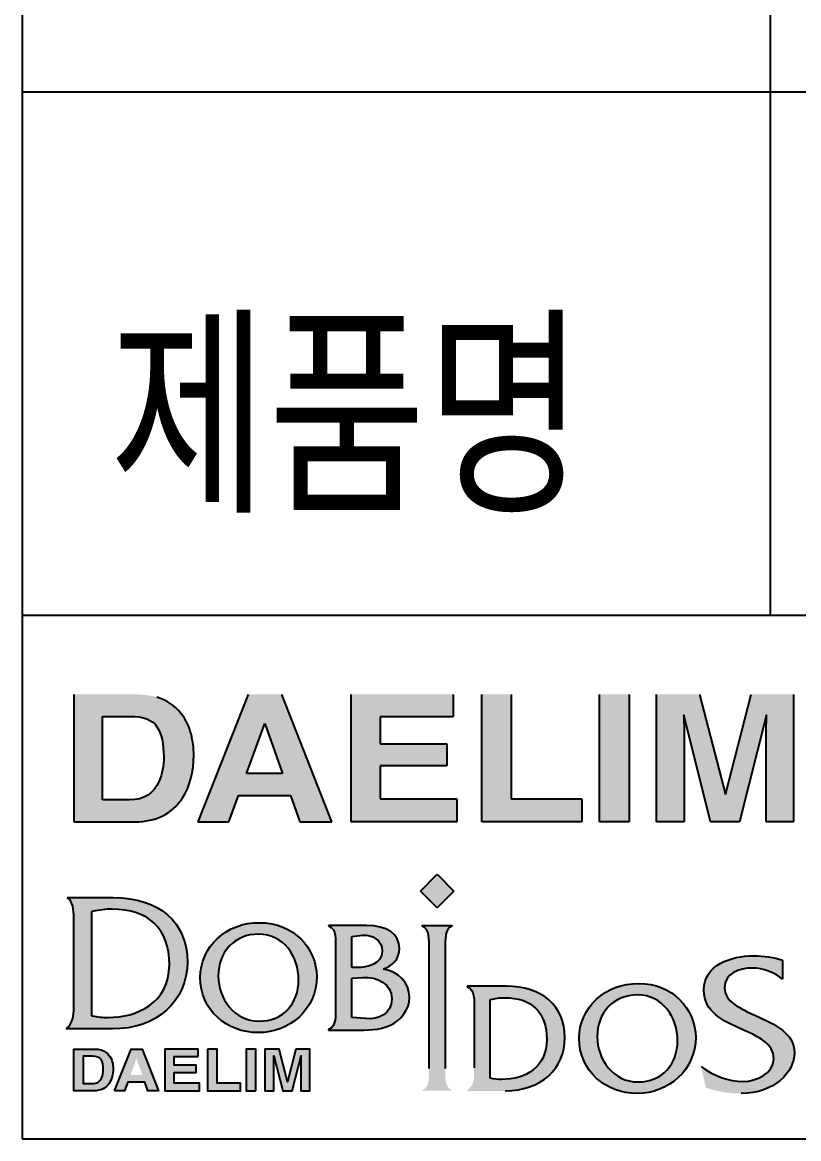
# Model space of a CAD drawing. Extents: x -4603 to -4009, y -5642 to -5222.
# Drawn here: x -4104.18 to -4083.41, y -5297.05 to -5267.2 of the extents above; entities that cross this region are included whole.
import ezdxf

# ---------------------------------------------------------------- set-up
doc = ezdxf.new("R2010")
doc.units = 0
doc.header["$LTSCALE"] = 7
doc.layers.get('0').update_dxf_attribs({"color": 2, "linetype": 'CONTINUOUS'})
doc.layers.add('D', color=2, linetype='CONTINUOUS')
doc.styles.add('GHS', font='ROMANS.shx', dxfattribs={"bigfont": 'GHS.shx'})

msp = doc.modelspace()

# ---------------------------------------------------------------- hatches: boundary and pattern name
at = {"layer": 'D'}
h = msp.add_hatch(color=256, dxfattribs=at)
h.dxf.hatch_style = 2
edge = h.paths.add_edge_path()
edge.add_spline(control_points=[(-4101.16761, -5285.17439), (-4101.16761, -5285.17439), (-4102.80232, -5285.17439), (-4102.80232, -5285.17439), (-4102.80232, -5285.17439), (-4102.80232, -5288.57954), (-4102.80232, -5288.57954), (-4102.80232, -5288.57954), (-4101.16761, -5288.57954), (-4101.16761, -5288.57954), (-4100.59425, -5288.57954), (-4100.16852, -5288.36694), (-4099.89462, -5287.94367), (-4099.69314, -5287.62978), (-4099.59049, -5287.24602), (-4099.59049, -5286.79283), (-4099.59049, -5286.61469), (-4099.61485, -5286.42678), (-4099.66267, -5286.22984), (-4099.71037, -5286.03317), (-4099.80157, -5285.84952), (-4099.93271, -5285.68002), (-4100.09803, -5285.47057), (-4100.31365, -5285.32646), (-4100.57896, -5285.24714), (-4100.737, -5285.20225), (-4100.93182, -5285.17755), (-4101.16761, -5285.17439)], knot_values=[0, 0, 0, 0, 1, 1, 1, 2, 2, 2, 3, 3, 3, 4, 4, 4, 5, 5, 5, 6, 6, 6, 7, 7, 7, 8, 8, 8, 9, 9, 9, 9], degree=3, periodic=0)
edge = h.paths.add_edge_path()
edge.add_spline(control_points=[(-4101.30108, -5285.76003), (-4100.93813, -5285.76003), (-4100.69589, -5285.85268), (-4100.57532, -5286.03919), (-4100.45563, -5286.22421), (-4100.39367, -5286.49294), (-4100.39367, -5286.8406), (-4100.39367, -5287.09396), (-4100.43387, -5287.31136), (-4100.51459, -5287.49486), (-4100.66302, -5287.82605), (-4100.92503, -5287.99377), (-4101.30108, -5287.99377), (-4101.30108, -5287.99377), (-4102.03414, -5287.99377), (-4102.03414, -5287.99377), (-4102.03414, -5287.99377), (-4102.03414, -5285.76003), (-4102.03414, -5285.76003), (-4102.03414, -5285.76003), (-4101.30108, -5285.76003), (-4101.30108, -5285.76003)], knot_values=[0, 0, 0, 0, 1, 1, 1, 2, 2, 2, 3, 3, 3, 4, 4, 4, 5, 5, 5, 6, 6, 6, 7, 7, 7, 7], degree=3, periodic=0)
h = msp.add_hatch(color=256, dxfattribs=at)
h.dxf.hatch_style = 2
edge = h.paths.add_edge_path()
edge.add_spline(control_points=[(-4099.48542, -5288.57954), (-4099.48542, -5288.57954), (-4098.65506, -5288.57954), (-4098.65506, -5288.57954), (-4098.65506, -5288.57954), (-4098.39669, -5287.87628), (-4098.39669, -5287.87628), (-4098.39669, -5287.87628), (-4097.00608, -5287.87628), (-4097.00608, -5287.87628), (-4097.00608, -5287.87628), (-4096.75623, -5288.57954), (-4096.75623, -5288.57954), (-4096.75623, -5288.57954), (-4095.8956, -5288.57954), (-4095.8956, -5288.57954), (-4095.8956, -5288.57954), (-4097.23295, -5285.17439), (-4097.23295, -5285.17439), (-4097.23295, -5285.17439), (-4098.13269, -5285.17439), (-4098.13269, -5285.17439), (-4098.13269, -5285.17439), (-4099.48542, -5288.57954), (-4099.48542, -5288.57954)], knot_values=[0, 0, 0, 0, 1, 1, 1, 2, 2, 2, 3, 3, 3, 4, 4, 4, 5, 5, 5, 6, 6, 6, 7, 7, 7, 8, 8, 8, 8], degree=3, periodic=0)
edge = h.paths.add_edge_path()
edge.add_spline(control_points=[(-4097.6913, -5285.95287), (-4097.6913, -5285.95287), (-4097.21471, -5287.29187), (-4097.21471, -5287.29187), (-4097.21471, -5287.29187), (-4098.18354, -5287.29187), (-4098.18354, -5287.29187), (-4098.18354, -5287.29187), (-4097.6913, -5285.95287), (-4097.6913, -5285.95287)], knot_values=[0, 0, 0, 0, 1, 1, 1, 2, 2, 2, 3, 3, 3, 3], degree=3, periodic=0)
h = msp.add_hatch(color=256, dxfattribs=at)
h.dxf.hatch_style = 2
edge = h.paths.add_edge_path()
edge.add_spline(control_points=[(-4092.65336, -5285.77774), (-4092.65336, -5285.77774), (-4094.60888, -5285.77774), (-4094.60888, -5285.77774), (-4094.60888, -5285.77774), (-4094.60888, -5286.49748), (-4094.60888, -5286.49748), (-4094.60888, -5286.49748), (-4092.81745, -5286.49748), (-4092.81745, -5286.49748), (-4092.81745, -5286.49748), (-4092.81745, -5287.08215), (-4092.81745, -5287.08215), (-4092.81745, -5287.08215), (-4094.60888, -5287.08215), (-4094.60888, -5287.08215), (-4094.60888, -5287.08215), (-4094.60888, -5287.96906), (-4094.60888, -5287.96906), (-4094.60888, -5287.96906), (-4092.55522, -5287.96906), (-4092.55522, -5287.96906), (-4092.55522, -5287.96906), (-4092.55522, -5288.57954), (-4092.55522, -5288.57954), (-4092.55522, -5288.57954), (-4095.38353, -5288.57954), (-4095.38353, -5288.57954), (-4095.38353, -5288.57954), (-4095.38353, -5285.17439), (-4095.38353, -5285.17439), (-4095.38353, -5285.17439), (-4092.65336, -5285.17439), (-4092.65336, -5285.17439), (-4092.65336, -5285.17439), (-4092.65336, -5285.77774), (-4092.65336, -5285.77774)], knot_values=[0, 0, 0, 0, 1, 1, 1, 2, 2, 2, 3, 3, 3, 4, 4, 4, 5, 5, 5, 6, 6, 6, 7, 7, 7, 8, 8, 8, 9, 9, 9, 10, 10, 10, 11, 11, 11, 12, 12, 12, 12], degree=3, periodic=0)
h = msp.add_hatch(color=256, dxfattribs=at)
h.dxf.hatch_style = 2
edge = h.paths.add_edge_path()
edge.add_spline(control_points=[(-4091.88724, -5285.17439), (-4091.88724, -5285.17439), (-4091.09813, -5285.17439), (-4091.09813, -5285.17439), (-4091.09813, -5285.17439), (-4091.09813, -5287.96906), (-4091.09813, -5287.96906), (-4091.09813, -5287.96906), (-4089.21006, -5287.96906), (-4089.21006, -5287.96906), (-4089.21006, -5287.96906), (-4089.21006, -5288.57954), (-4089.21006, -5288.57954), (-4089.21006, -5288.57954), (-4091.88724, -5288.57954), (-4091.88724, -5288.57954), (-4091.88724, -5288.57954), (-4091.88724, -5285.17439), (-4091.88724, -5285.17439)], knot_values=[0, 0, 0, 0, 1, 1, 1, 2, 2, 2, 3, 3, 3, 4, 4, 4, 5, 5, 5, 6, 6, 6, 6], degree=3, periodic=0)
h = msp.add_hatch(color=256, dxfattribs=at)
h.dxf.hatch_style = 2
edge = h.paths.add_edge_path()
edge.add_spline(control_points=[(-4087.94688, -5288.57954), (-4087.94688, -5288.57954), (-4088.73696, -5288.57954), (-4088.73696, -5288.57954), (-4088.73696, -5288.57954), (-4088.73696, -5285.17439), (-4088.73696, -5285.17439), (-4088.73696, -5285.17439), (-4087.94688, -5285.17439), (-4087.94688, -5285.17439), (-4087.94688, -5285.17439), (-4087.94688, -5288.57954), (-4087.94688, -5288.57954)], knot_values=[0, 0, 0, 0, 1, 1, 1, 2, 2, 2, 3, 3, 3, 4, 4, 4, 4], degree=3, periodic=0)
h = msp.add_hatch(color=256, dxfattribs=at)
h.dxf.hatch_style = 2
edge = h.paths.add_edge_path()
edge.add_spline(control_points=[(-4084.68214, -5285.17439), (-4084.68214, -5285.17439), (-4083.54448, -5285.17439), (-4083.54448, -5285.17439), (-4083.54448, -5285.17439), (-4083.54448, -5288.57954), (-4083.54448, -5288.57954), (-4083.54448, -5288.57954), (-4084.27808, -5288.57954), (-4084.27808, -5288.57954), (-4084.27808, -5288.57954), (-4084.27808, -5286.27678), (-4084.27808, -5286.27678), (-4084.27808, -5286.21007), (-4084.27684, -5286.11701), (-4084.27684, -5285.99803), (-4084.27355, -5285.87875), (-4084.27251, -5285.7861), (-4084.27251, -5285.72174), (-4084.27251, -5285.72174), (-4084.99513, -5288.57954), (-4084.99513, -5288.57954), (-4084.99513, -5288.57954), (-4085.76511, -5288.57954), (-4085.76511, -5288.57954), (-4085.76511, -5288.57954), (-4086.48037, -5285.72174), (-4086.48037, -5285.72174), (-4086.48037, -5285.7861), (-4086.48037, -5285.87875), (-4086.47728, -5285.99803), (-4086.47619, -5286.11701), (-4086.47619, -5286.21007), (-4086.47619, -5286.27678), (-4086.47619, -5286.27678), (-4086.47619, -5288.57954), (-4086.47619, -5288.57954), (-4086.47619, -5288.57954), (-4087.21047, -5288.57954), (-4087.21047, -5288.57954), (-4087.21047, -5288.57954), (-4087.21047, -5285.17439), (-4087.21047, -5285.17439), (-4087.21047, -5285.17439), (-4086.05915, -5285.17439), (-4086.05915, -5285.17439), (-4086.05915, -5285.17439), (-4085.36976, -5287.85075), (-4085.36976, -5287.85075), (-4085.36976, -5287.85075), (-4084.68214, -5285.17439), (-4084.68214, -5285.17439)], knot_values=[0, 0, 0, 0, 1, 1, 1, 2, 2, 2, 3, 3, 3, 4, 4, 4, 5, 5, 5, 6, 6, 6, 7, 7, 7, 8, 8, 8, 9, 9, 9, 10, 10, 10, 11, 11, 11, 12, 12, 12, 13, 13, 13, 14, 14, 14, 15, 15, 15, 16, 16, 16, 17, 17, 17, 17], degree=3, periodic=0)
h = msp.add_hatch(color=256, dxfattribs=at)
h.dxf.hatch_style = 2
h.paths.add_polyline_path([(-4092.63353, -5290.43233), (-4093.08138, -5290.87978), (-4093.52879, -5290.43224), (-4093.08138, -5289.98471)])
h = msp.add_hatch(color=256, dxfattribs=at)
h.dxf.hatch_style = 2
edge = h.paths.add_edge_path()
edge.add_spline(control_points=[(-4102.29917, -5290.97737), (-4102.29917, -5290.97737), (-4102.32321, -5290.98281), (-4102.32321, -5290.98281), (-4102.32321, -5290.98281), (-4102.32321, -5293.76841), (-4102.32321, -5293.76841), (-4102.32321, -5293.76841), (-4102.29832, -5293.77346), (-4102.29832, -5293.77346), (-4102.16735, -5293.79992), (-4102.02958, -5293.81257), (-4101.87727, -5293.81257), (-4101.12375, -5293.81257), (-4100.24367, -5293.44196), (-4100.24367, -5292.39731), (-4100.24367, -5291.44201), (-4100.78956, -5290.91583), (-4101.78065, -5290.91583), (-4101.94655, -5290.91583), (-4102.1161, -5290.93591), (-4102.29917, -5290.97737)], knot_values=[0, 0, 0, 0, 1, 1, 1, 2, 2, 2, 3, 3, 3, 4, 4, 4, 5, 5, 5, 6, 6, 6, 7, 7, 7, 7], degree=3, periodic=0)
edge = h.paths.add_edge_path()
edge.add_spline(control_points=[(-4101.73991, -5290.60744), (-4100.51907, -5290.60744), (-4099.76068, -5291.26803), (-4099.76068, -5292.33168), (-4099.76068, -5293.38525), (-4100.58571, -5294.12097), (-4101.76714, -5294.12097), (-4101.76714, -5294.12097), (-4102.88812, -5294.12097), (-4103.00538, -5294.12097), (-4102.8213, -5293.9685), (-4102.80041, -5293.77242), (-4102.80041, -5293.54789), (-4102.80041, -5293.51948), (-4102.80068, -5293.49094), (-4102.80097, -5293.46195), (-4102.80097, -5293.46195), (-4102.80164, -5293.36895), (-4102.80164, -5293.36895), (-4102.80164, -5293.36895), (-4102.80164, -5291.32169), (-4102.80164, -5291.32169), (-4102.80164, -5291.32169), (-4102.80086, -5291.24021), (-4102.80086, -5291.24021), (-4102.80041, -5291.20951), (-4102.79989, -5291.17755), (-4102.79989, -5291.145), (-4102.79989, -5290.94253), (-4102.81911, -5290.713), (-4102.97428, -5290.60744), (-4102.80889, -5290.60744), (-4101.73991, -5290.60744), (-4101.73991, -5290.60744)], knot_values=[0, 0, 0, 0, 1, 1, 1, 2, 2, 2, 3, 3, 3, 4, 4, 4, 5, 5, 5, 6, 6, 6, 7, 7, 7, 8, 8, 8, 9, 9, 9, 10, 10, 10, 11, 11, 11, 11], degree=3, periodic=0)
h = msp.add_hatch(color=256, dxfattribs=at)
h.dxf.hatch_style = 2
edge = h.paths.add_edge_path()
edge.add_spline(control_points=[(-4097.82462, -5291.27969), (-4098.71772, -5291.25821), (-4099.41972, -5291.93469), (-4099.41972, -5292.74289), (-4099.41972, -5293.615), (-4098.70928, -5294.21901), (-4097.86696, -5294.21901), (-4097.02059, -5294.21901), (-4096.3016, -5293.58934), (-4096.3016, -5292.72169), (-4096.3016, -5291.95594), (-4096.93117, -5291.27523), (-4097.82462, -5291.27969)], knot_values=[0, 0, 0, 0, 1, 1, 1, 2, 2, 2, 3, 3, 3, 4, 4, 4, 4], degree=3, periodic=0)
edge = h.paths.add_edge_path()
edge.add_spline(control_points=[(-4097.85411, -5291.58579), (-4097.18226, -5291.58579), (-4096.78661, -5292.18583), (-4096.78661, -5292.80681), (-4096.78661, -5293.44062), (-4097.19914, -5293.91269), (-4097.84574, -5293.91269), (-4098.51364, -5293.91269), (-4098.9348, -5293.30013), (-4098.9348, -5292.70467), (-4098.9348, -5292.06222), (-4098.51364, -5291.58579), (-4097.85411, -5291.58579)], knot_values=[0, 0, 0, 0, 1, 1, 1, 2, 2, 2, 3, 3, 3, 4, 4, 4, 4], degree=3, periodic=0)
h = msp.add_hatch(color=256, dxfattribs=at)
h.dxf.hatch_style = 2
edge = h.paths.add_edge_path()
edge.add_spline(control_points=[(-4095.36408, -5292.47915), (-4095.36408, -5292.47915), (-4095.36408, -5291.64539), (-4095.36408, -5291.64539), (-4095.36408, -5291.64539), (-4095.07909, -5291.61559), (-4095.07909, -5291.61559), (-4094.82366, -5291.59015), (-4094.55168, -5291.74329), (-4094.55168, -5292.03665), (-4094.55168, -5292.38565), (-4094.94719, -5292.47915), (-4095.22363, -5292.47915), (-4095.22363, -5292.47915), (-4095.36408, -5292.47915), (-4095.36408, -5292.47915)], knot_values=[0, 0, 0, 0, 1, 1, 1, 2, 2, 2, 3, 3, 3, 4, 4, 4, 5, 5, 5, 5], degree=3, periodic=0)
edge = h.paths.add_edge_path()
edge.add_spline(control_points=[(-4095.79791, -5293.55108), (-4095.79791, -5293.74662), (-4095.77234, -5294.05718), (-4095.9851, -5294.13807), (-4095.9851, -5294.13807), (-4095.9851, -5294.15086), (-4095.9851, -5294.15086), (-4095.9851, -5294.15086), (-4095.28323, -5294.15086), (-4095.28323, -5294.15086), (-4094.96428, -5294.15086), (-4094.62813, -5294.16355), (-4094.33036, -5294.01892), (-4094.04537, -5293.88311), (-4093.81994, -5293.60213), (-4093.81994, -5293.27465), (-4093.81994, -5292.85763), (-4094.13063, -5292.60253), (-4094.51332, -5292.52173), (-4094.2709, -5292.41559), (-4094.08782, -5292.25371), (-4094.08782, -5291.96859), (-4094.08782, -5291.59015), (-4094.41544, -5291.35194), (-4094.97711, -5291.35194), (-4094.97711, -5291.35194), (-4095.9851, -5291.35194), (-4095.9851, -5291.35194), (-4095.9851, -5291.35194), (-4095.9851, -5291.36449), (-4095.9851, -5291.36449), (-4095.76802, -5291.44552), (-4095.79791, -5291.75608), (-4095.79791, -5291.94739), (-4095.79791, -5291.94739), (-4095.79791, -5293.55108), (-4095.79791, -5293.55108)], knot_values=[0, 0, 0, 0, 1, 1, 1, 2, 2, 2, 3, 3, 3, 4, 4, 4, 5, 5, 5, 6, 6, 6, 7, 7, 7, 8, 8, 8, 9, 9, 9, 10, 10, 10, 11, 11, 11, 12, 12, 12, 12], degree=3, periodic=0)
edge = h.paths.add_edge_path()
edge.add_spline(control_points=[(-4095.36408, -5293.81054), (-4095.36408, -5293.81054), (-4095.36408, -5292.75981), (-4095.36408, -5292.75981), (-4095.36408, -5292.75981), (-4095.0663, -5292.74289), (-4095.0663, -5292.74289), (-4094.69178, -5292.72169), (-4094.29212, -5292.90017), (-4094.29212, -5293.31291), (-4094.29212, -5293.71682), (-4094.64519, -5293.87879), (-4094.99383, -5293.84453), (-4094.99383, -5293.84453), (-4095.36408, -5293.81054), (-4095.36408, -5293.81054)], knot_values=[0, 0, 0, 0, 1, 1, 1, 2, 2, 2, 3, 3, 3, 4, 4, 4, 5, 5, 5, 5], degree=3, periodic=0)
h = msp.add_hatch(color=256, dxfattribs=at)
h.dxf.hatch_style = 2
edge = h.paths.add_edge_path()
edge.add_spline(control_points=[(-4093.2984, -5291.95162), (-4093.2984, -5291.75608), (-4093.26833, -5291.44552), (-4093.48541, -5291.36449), (-4093.48541, -5291.36449), (-4093.48541, -5291.35194), (-4093.48541, -5291.35194), (-4093.48541, -5291.35194), (-4092.67733, -5291.35194), (-4092.67733, -5291.35194), (-4092.67733, -5291.35194), (-4092.67733, -5291.36449), (-4092.67733, -5291.36449), (-4092.88985, -5291.44552), (-4092.8645, -5291.76031), (-4092.8645, -5291.95162), (-4092.8645, -5291.95162), (-4092.8645, -5295.17926), (-4092.8645, -5295.17926), (-4092.8645, -5295.37089), (-4092.88985, -5295.68122), (-4092.67733, -5295.76202), (-4092.67733, -5295.76202), (-4092.67733, -5295.7748), (-4092.67733, -5295.7748), (-4092.67733, -5295.7748), (-4093.48541, -5295.7748), (-4093.48541, -5295.7748), (-4093.48541, -5295.7748), (-4093.48541, -5295.76202), (-4093.48541, -5295.76202), (-4093.27297, -5295.68541), (-4093.2984, -5295.37089), (-4093.2984, -5295.17926), (-4093.2984, -5295.17926), (-4093.2984, -5291.95162), (-4093.2984, -5291.95162)], knot_values=[0, 0, 0, 0, 1, 1, 1, 2, 2, 2, 3, 3, 3, 4, 4, 4, 5, 5, 5, 6, 6, 6, 7, 7, 7, 8, 8, 8, 9, 9, 9, 10, 10, 10, 11, 11, 11, 12, 12, 12, 12], degree=3, periodic=0)
h = msp.add_hatch(color=256, dxfattribs=at)
h.dxf.hatch_style = 2
edge = h.paths.add_edge_path()
edge.add_spline(control_points=[(-4084.94652, -5295.84683), (-4085.28764, -5295.84683), (-4085.60531, -5295.79385), (-4085.89052, -5295.6909), (-4085.89772, -5295.66087), (-4085.99153, -5295.25583), (-4086.02232, -5295.12263), (-4085.69889, -5295.37328), (-4085.28183, -5295.52223), (-4084.88692, -5295.52223), (-4084.54737, -5295.52223), (-4084.07702, -5295.31426), (-4084.07702, -5294.92403), (-4084.07702, -5294.51142), (-4084.48849, -5294.32732), (-4084.92379, -5294.13272), (-4085.42574, -5293.90814), (-4085.94517, -5293.67586), (-4085.94517, -5293.0778), (-4085.94517, -5292.40483), (-4085.22912, -5292.16593), (-4084.6153, -5292.16593), (-4084.34399, -5292.16593), (-4084.08354, -5292.2042), (-4083.83961, -5292.2778), (-4083.83961, -5292.31867), (-4083.83961, -5292.68072), (-4083.83961, -5292.79074), (-4084.05041, -5292.6073), (-4084.36281, -5292.49054), (-4084.6591, -5292.49054), (-4084.99743, -5292.49054), (-4085.39252, -5292.62855), (-4085.39252, -5293.01797), (-4085.39252, -5293.38354), (-4084.9805, -5293.57174), (-4084.54404, -5293.77125), (-4084.04276, -5294.00024), (-4083.5246, -5294.23706), (-4083.5246, -5294.75581), (-4083.5246, -5295.28037), (-4084.06833, -5295.84683), (-4084.94652, -5295.84683)], knot_values=[0, 0, 0, 0, 1, 1, 1, 2, 2, 2, 3, 3, 3, 4, 4, 4, 5, 5, 5, 6, 6, 6, 7, 7, 7, 8, 8, 8, 9, 9, 9, 10, 10, 10, 11, 11, 11, 12, 12, 12, 13, 13, 13, 14, 14, 14, 14], degree=3, periodic=0)
h = msp.add_hatch(color=256, dxfattribs=at)
h.dxf.hatch_style = 2
edge = h.paths.add_edge_path()
edge.add_spline(control_points=[(-4092.09273, -5295.1645), (-4092.09273, -5295.41536), (-4092.06729, -5295.61959), (-4092.27994, -5295.76418), (-4092.27994, -5295.76418), (-4092.27994, -5295.77674), (-4092.27994, -5295.77674), (-4092.27994, -5295.77674), (-4091.25897, -5295.77674), (-4091.25897, -5295.77674), (-4090.30628, -5295.77674), (-4089.66369, -5295.18997), (-4089.66369, -5294.35198), (-4089.66369, -5293.50557), (-4090.26819, -5292.97805), (-4091.23786, -5292.97805), (-4091.23786, -5292.97805), (-4092.27994, -5292.97805), (-4092.27994, -5292.97805), (-4092.27994, -5292.97805), (-4092.27994, -5292.99069), (-4092.27994, -5292.99069), (-4092.06329, -5293.05448), (-4092.09273, -5293.36517), (-4092.09273, -5293.56067), (-4092.09273, -5293.56067), (-4092.09273, -5295.1645), (-4092.09273, -5295.1645)], knot_values=[0, 0, 0, 0, 1, 1, 1, 2, 2, 2, 3, 3, 3, 4, 4, 4, 5, 5, 5, 6, 6, 6, 7, 7, 7, 8, 8, 8, 9, 9, 9, 9], degree=3, periodic=0)
edge = h.paths.add_edge_path()
edge.add_spline(control_points=[(-4091.65879, -5293.33092), (-4091.53144, -5293.30148), (-4091.4036, -5293.28437), (-4091.27621, -5293.28437), (-4090.56583, -5293.28437), (-4090.149, -5293.65862), (-4090.149, -5294.40299), (-4090.149, -5295.13893), (-4090.71465, -5295.47051), (-4091.34846, -5295.47051), (-4091.45496, -5295.47051), (-4091.55701, -5295.46195), (-4091.65879, -5295.44093), (-4091.65879, -5295.44093), (-4091.65879, -5293.33092), (-4091.65879, -5293.33092)], knot_values=[0, 0, 0, 0, 1, 1, 1, 2, 2, 2, 3, 3, 3, 4, 4, 4, 5, 5, 5, 5], degree=3, periodic=0)
h = msp.add_hatch(color=256, dxfattribs=at)
h.dxf.hatch_style = 2
edge = h.paths.add_edge_path()
edge.add_spline(control_points=[(-4087.6885, -5292.90557), (-4088.58149, -5292.88433), (-4089.28354, -5293.56067), (-4089.28354, -5294.369), (-4089.28354, -5295.24098), (-4088.57326, -5295.84512), (-4087.73094, -5295.84512), (-4086.88431, -5295.84512), (-4086.16547, -5295.21532), (-4086.16547, -5294.34766), (-4086.16547, -5293.58205), (-4086.79482, -5292.90134), (-4087.6885, -5292.90557)], knot_values=[0, 0, 0, 0, 1, 1, 1, 2, 2, 2, 3, 3, 3, 4, 4, 4, 4], degree=3, periodic=0)
edge = h.paths.add_edge_path()
edge.add_spline(control_points=[(-4087.71816, -5293.21199), (-4087.04613, -5293.21199), (-4086.65019, -5293.81181), (-4086.65019, -5294.43279), (-4086.65019, -5295.06673), (-4087.06279, -5295.53866), (-4087.70974, -5295.53866), (-4088.37731, -5295.53866), (-4088.79856, -5294.92597), (-4088.79856, -5294.33064), (-4088.79856, -5293.68829), (-4088.37731, -5293.21199), (-4087.71816, -5293.21199)], knot_values=[0, 0, 0, 0, 1, 1, 1, 2, 2, 2, 3, 3, 3, 4, 4, 4, 4], degree=3, periodic=0)
h = msp.add_hatch(color=256, dxfattribs=at)
h.dxf.hatch_style = 2
edge = h.paths.add_edge_path()
edge.add_spline(control_points=[(-4102.26345, -5294.65799), (-4102.26345, -5294.65799), (-4102.7996, -5294.65799), (-4102.7996, -5294.65799), (-4102.7996, -5294.65799), (-4102.7996, -5295.7748), (-4102.7996, -5295.7748), (-4102.7996, -5295.7748), (-4102.26345, -5295.7748), (-4102.26345, -5295.7748), (-4102.0754, -5295.7748), (-4101.93577, -5295.70508), (-4101.84594, -5295.56625), (-4101.77986, -5295.4633), (-4101.74619, -5295.33744), (-4101.74619, -5295.1888), (-4101.74619, -5295.13038), (-4101.75418, -5295.06875), (-4101.76986, -5295.00416), (-4101.78551, -5294.93965), (-4101.81542, -5294.87942), (-4101.85843, -5294.82383), (-4101.91265, -5294.75513), (-4101.98337, -5294.70787), (-4102.07038, -5294.68185), (-4102.12222, -5294.66713), (-4102.18612, -5294.65903), (-4102.26345, -5294.65799)], knot_values=[0, 0, 0, 0, 1, 1, 1, 2, 2, 2, 3, 3, 3, 4, 4, 4, 5, 5, 5, 6, 6, 6, 7, 7, 7, 8, 8, 8, 9, 9, 9, 9], degree=3, periodic=0)
edge = h.paths.add_edge_path()
edge.add_spline(control_points=[(-4102.30723, -5294.85007), (-4102.18819, -5294.85007), (-4102.10874, -5294.88046), (-4102.06919, -5294.94163), (-4102.02994, -5295.00231), (-4102.00961, -5295.09045), (-4102.00961, -5295.20447), (-4102.00961, -5295.28757), (-4102.0228, -5295.35887), (-4102.04927, -5295.41905), (-4102.09795, -5295.52768), (-4102.18389, -5295.58269), (-4102.30723, -5295.58269), (-4102.30723, -5295.58269), (-4102.54765, -5295.58269), (-4102.54765, -5295.58269), (-4102.54765, -5295.58269), (-4102.54765, -5294.85007), (-4102.54765, -5294.85007), (-4102.54765, -5294.85007), (-4102.30723, -5294.85007), (-4102.30723, -5294.85007)], knot_values=[0, 0, 0, 0, 1, 1, 1, 2, 2, 2, 3, 3, 3, 4, 4, 4, 5, 5, 5, 6, 6, 6, 7, 7, 7, 7], degree=3, periodic=0)
h = msp.add_hatch(color=256, dxfattribs=at)
h.dxf.hatch_style = 2
edge = h.paths.add_edge_path()
edge.add_spline(control_points=[(-4101.71173, -5295.7748), (-4101.71173, -5295.7748), (-4101.43939, -5295.7748), (-4101.43939, -5295.7748), (-4101.43939, -5295.7748), (-4101.35465, -5295.54415), (-4101.35465, -5295.54415), (-4101.35465, -5295.54415), (-4100.89856, -5295.54415), (-4100.89856, -5295.54415), (-4100.89856, -5295.54415), (-4100.81661, -5295.7748), (-4100.81661, -5295.7748), (-4100.81661, -5295.7748), (-4100.53435, -5295.7748), (-4100.53435, -5295.7748), (-4100.53435, -5295.7748), (-4100.97297, -5294.65799), (-4100.97297, -5294.65799), (-4100.97297, -5294.65799), (-4101.26806, -5294.65799), (-4101.26806, -5294.65799), (-4101.26806, -5294.65799), (-4101.71173, -5295.7748), (-4101.71173, -5295.7748)], knot_values=[0, 0, 0, 0, 1, 1, 1, 2, 2, 2, 3, 3, 3, 4, 4, 4, 5, 5, 5, 6, 6, 6, 7, 7, 7, 8, 8, 8, 8], degree=3, periodic=0)
edge = h.paths.add_edge_path()
edge.add_spline(control_points=[(-4101.1233, -5294.91332), (-4101.1233, -5294.91332), (-4100.96699, -5295.35248), (-4100.96699, -5295.35248), (-4100.96699, -5295.35248), (-4101.28474, -5295.35248), (-4101.28474, -5295.35248), (-4101.28474, -5295.35248), (-4101.1233, -5294.91332), (-4101.1233, -5294.91332)], knot_values=[0, 0, 0, 0, 1, 1, 1, 2, 2, 2, 3, 3, 3, 3], degree=3, periodic=0)
h = msp.add_hatch(color=256, dxfattribs=at)
h.dxf.hatch_style = 2
edge = h.paths.add_edge_path()
edge.add_spline(control_points=[(-4099.47097, -5294.85588), (-4099.47097, -5294.85588), (-4100.11233, -5294.85588), (-4100.11233, -5294.85588), (-4100.11233, -5294.85588), (-4100.11233, -5295.09193), (-4100.11233, -5295.09193), (-4100.11233, -5295.09193), (-4099.52478, -5295.09193), (-4099.52478, -5295.09193), (-4099.52478, -5295.09193), (-4099.52478, -5295.28369), (-4099.52478, -5295.28369), (-4099.52478, -5295.28369), (-4100.11233, -5295.28369), (-4100.11233, -5295.28369), (-4100.11233, -5295.28369), (-4100.11233, -5295.57458), (-4100.11233, -5295.57458), (-4100.11233, -5295.57458), (-4099.43878, -5295.57458), (-4099.43878, -5295.57458), (-4099.43878, -5295.57458), (-4099.43878, -5295.7748), (-4099.43878, -5295.7748), (-4099.43878, -5295.7748), (-4100.3664, -5295.7748), (-4100.3664, -5295.7748), (-4100.3664, -5295.7748), (-4100.3664, -5294.65799), (-4100.3664, -5294.65799), (-4100.3664, -5294.65799), (-4099.47097, -5294.65799), (-4099.47097, -5294.65799), (-4099.47097, -5294.65799), (-4099.47097, -5294.85588), (-4099.47097, -5294.85588)], knot_values=[0, 0, 0, 0, 1, 1, 1, 2, 2, 2, 3, 3, 3, 4, 4, 4, 5, 5, 5, 6, 6, 6, 7, 7, 7, 8, 8, 8, 9, 9, 9, 10, 10, 10, 11, 11, 11, 12, 12, 12, 12], degree=3, periodic=0)
h = msp.add_hatch(color=256, dxfattribs=at)
h.dxf.hatch_style = 2
edge = h.paths.add_edge_path()
edge.add_spline(control_points=[(-4099.21969, -5294.65799), (-4099.21969, -5294.65799), (-4098.96088, -5294.65799), (-4098.96088, -5294.65799), (-4098.96088, -5294.65799), (-4098.96088, -5295.57458), (-4098.96088, -5295.57458), (-4098.96088, -5295.57458), (-4098.34164, -5295.57458), (-4098.34164, -5295.57458), (-4098.34164, -5295.57458), (-4098.34164, -5295.7748), (-4098.34164, -5295.7748), (-4098.34164, -5295.7748), (-4099.21969, -5295.7748), (-4099.21969, -5295.7748), (-4099.21969, -5295.7748), (-4099.21969, -5294.65799), (-4099.21969, -5294.65799)], knot_values=[0, 0, 0, 0, 1, 1, 1, 2, 2, 2, 3, 3, 3, 4, 4, 4, 5, 5, 5, 6, 6, 6, 6], degree=3, periodic=0)
h = msp.add_hatch(color=256, dxfattribs=at)
h.dxf.hatch_style = 2
edge = h.paths.add_edge_path()
edge.add_spline(control_points=[(-4097.92735, -5295.7748), (-4097.92735, -5295.7748), (-4098.18648, -5295.7748), (-4098.18648, -5295.7748), (-4098.18648, -5295.7748), (-4098.18648, -5294.65799), (-4098.18648, -5294.65799), (-4098.18648, -5294.65799), (-4097.92735, -5294.65799), (-4097.92735, -5294.65799), (-4097.92735, -5294.65799), (-4097.92735, -5295.7748), (-4097.92735, -5295.7748)], knot_values=[0, 0, 0, 0, 1, 1, 1, 2, 2, 2, 3, 3, 3, 4, 4, 4, 4], degree=3, periodic=0)
h = msp.add_hatch(color=256, dxfattribs=at)
h.dxf.hatch_style = 2
edge = h.paths.add_edge_path()
edge.add_spline(control_points=[(-4096.85658, -5294.65799), (-4096.85658, -5294.65799), (-4096.48346, -5294.65799), (-4096.48346, -5294.65799), (-4096.48346, -5294.65799), (-4096.48346, -5295.7748), (-4096.48346, -5295.7748), (-4096.48346, -5295.7748), (-4096.72406, -5295.7748), (-4096.72406, -5295.7748), (-4096.72406, -5295.7748), (-4096.72406, -5295.01955), (-4096.72406, -5295.01955), (-4096.72406, -5294.99767), (-4096.72365, -5294.96715), (-4096.72365, -5294.92813), (-4096.72258, -5294.88901), (-4096.72224, -5294.85862), (-4096.72224, -5294.83751), (-4096.72224, -5294.83751), (-4096.95924, -5295.7748), (-4096.95924, -5295.7748), (-4096.95924, -5295.7748), (-4097.21177, -5295.7748), (-4097.21177, -5295.7748), (-4097.21177, -5295.7748), (-4097.44636, -5294.83751), (-4097.44636, -5294.83751), (-4097.44636, -5294.85862), (-4097.44636, -5294.88901), (-4097.44535, -5294.92813), (-4097.44499, -5294.96715), (-4097.44499, -5294.99767), (-4097.44499, -5295.01955), (-4097.44499, -5295.01955), (-4097.44499, -5295.7748), (-4097.44499, -5295.7748), (-4097.44499, -5295.7748), (-4097.68582, -5295.7748), (-4097.68582, -5295.7748), (-4097.68582, -5295.7748), (-4097.68582, -5294.65799), (-4097.68582, -5294.65799), (-4097.68582, -5294.65799), (-4097.30821, -5294.65799), (-4097.30821, -5294.65799), (-4097.30821, -5294.65799), (-4097.08211, -5295.53578), (-4097.08211, -5295.53578), (-4097.08211, -5295.53578), (-4096.85658, -5294.65799), (-4096.85658, -5294.65799)], knot_values=[0, 0, 0, 0, 1, 1, 1, 2, 2, 2, 3, 3, 3, 4, 4, 4, 5, 5, 5, 6, 6, 6, 7, 7, 7, 8, 8, 8, 9, 9, 9, 10, 10, 10, 11, 11, 11, 12, 12, 12, 13, 13, 13, 14, 14, 14, 15, 15, 15, 16, 16, 16, 17, 17, 17, 17], degree=3, periodic=0)

# ---------------------------------------------------------------- linework, layer by layer
at = {"color": 7}
for p, q in [((-4104.17648, -5241.05463), (-4104.17648, -5297.05463)), ((-4084.17648, -5241.05463), (-4084.17648, -5283.05463)), ((-4104.17648, -5269.05463), (-4023.17648, -5269.05463)), ((-4104.17648, -5283.05463), (-4023.17648, -5283.05463)), ((-4104.17648, -5297.05463), (-4023.17648, -5297.05463)), ((-4103.92544, -5297.05463), (-4022.92544, -5297.05463))]:
    msp.add_line(p, q, dxfattribs=at)
at = {"layer": 'D'}
for p, q in [((-4093.52879, -5290.43224), (-4093.08138, -5289.98471)), ((-4093.08138, -5289.98471), (-4092.63353, -5290.43233)), ((-4093.08138, -5290.87978), (-4093.52879, -5290.43224)), ((-4092.63353, -5290.43233), (-4093.08138, -5290.87978))]:
    msp.add_line(p, q, dxfattribs=at)
for points in [[(-4102.80232, -5285.17439), (-4102.80232, -5285.17439), (-4102.80232, -5288.57954), (-4102.80232, -5288.57954)], [(-4099.93271, -5285.68002), (-4100.09803, -5285.47057), (-4100.31365, -5285.32646), (-4100.57896, -5285.24714)], [(-4098.13269, -5285.17439), (-4098.13269, -5285.17439), (-4099.48542, -5288.57954), (-4099.48542, -5288.57954)], [(-4095.8956, -5288.57954), (-4095.8956, -5288.57954), (-4097.23295, -5285.17439), (-4097.23295, -5285.17439)], [(-4095.38353, -5288.57954), (-4095.38353, -5288.57954), (-4095.38353, -5285.17439), (-4095.38353, -5285.17439)], [(-4092.65336, -5285.17439), (-4092.65336, -5285.17439), (-4092.65336, -5285.77774), (-4092.65336, -5285.77774)], [(-4091.88724, -5288.57954), (-4091.88724, -5288.57954), (-4091.88724, -5285.17439), (-4091.88724, -5285.17439)], [(-4091.09813, -5285.17439), (-4091.09813, -5285.17439), (-4091.09813, -5287.96906), (-4091.09813, -5287.96906)], [(-4088.73696, -5288.57954), (-4088.73696, -5288.57954), (-4088.73696, -5285.17439), (-4088.73696, -5285.17439)], [(-4087.94688, -5285.17439), (-4087.94688, -5285.17439), (-4087.94688, -5288.57954), (-4087.94688, -5288.57954)], [(-4087.21047, -5288.57954), (-4087.21047, -5288.57954), (-4087.21047, -5285.17439), (-4087.21047, -5285.17439)], [(-4086.05915, -5285.17439), (-4086.05915, -5285.17439), (-4085.36976, -5287.85075), (-4085.36976, -5287.85075)], [(-4085.36976, -5287.85075), (-4085.36976, -5287.85075), (-4084.68214, -5285.17439), (-4084.68214, -5285.17439)], [(-4083.54448, -5285.17439), (-4083.54448, -5285.17439), (-4083.54448, -5288.57954), (-4083.54448, -5288.57954)], [(-4099.66267, -5286.22984), (-4099.71037, -5286.03317), (-4099.80157, -5285.84952), (-4099.93271, -5285.68002)], [(-4102.03414, -5287.99377), (-4102.03414, -5287.99377), (-4102.03414, -5285.76003), (-4102.03414, -5285.76003)], [(-4102.03414, -5285.76003), (-4102.03414, -5285.76003), (-4101.30108, -5285.76003), (-4101.30108, -5285.76003)], [(-4101.30108, -5285.76003), (-4100.93813, -5285.76003), (-4100.69589, -5285.85268), (-4100.57532, -5286.03919)], [(-4098.18354, -5287.29187), (-4098.18354, -5287.29187), (-4097.6913, -5285.95287), (-4097.6913, -5285.95287)], [(-4097.6913, -5285.95287), (-4097.6913, -5285.95287), (-4097.21471, -5287.29187), (-4097.21471, -5287.29187)], [(-4092.65336, -5285.77774), (-4092.65336, -5285.77774), (-4094.60888, -5285.77774), (-4094.60888, -5285.77774)], [(-4094.60888, -5285.77774), (-4094.60888, -5285.77774), (-4094.60888, -5286.49748), (-4094.60888, -5286.49748)], [(-4085.76511, -5288.57954), (-4085.76511, -5288.57954), (-4086.48037, -5285.72174), (-4086.48037, -5285.72174)], [(-4086.48037, -5285.72174), (-4086.48037, -5285.7861), (-4086.48037, -5285.87875), (-4086.47728, -5285.99803)], [(-4086.47728, -5285.99803), (-4086.47619, -5286.11701), (-4086.47619, -5286.21007), (-4086.47619, -5286.27678)], [(-4084.27251, -5285.72174), (-4084.27251, -5285.72174), (-4084.99513, -5288.57954), (-4084.99513, -5288.57954)], [(-4084.27808, -5286.27678), (-4084.27808, -5286.21007), (-4084.27684, -5286.11701), (-4084.27684, -5285.99803)], [(-4084.27684, -5285.99803), (-4084.27355, -5285.87875), (-4084.27251, -5285.7861), (-4084.27251, -5285.72174)], [(-4086.47619, -5286.27678), (-4086.47619, -5286.27678), (-4086.47619, -5288.57954), (-4086.47619, -5288.57954)], [(-4084.27808, -5288.57954), (-4084.27808, -5288.57954), (-4084.27808, -5286.27678), (-4084.27808, -5286.27678)], [(-4094.60888, -5286.49748), (-4094.60888, -5286.49748), (-4092.81745, -5286.49748), (-4092.81745, -5286.49748)], [(-4092.81745, -5286.49748), (-4092.81745, -5286.49748), (-4092.81745, -5287.08215), (-4092.81745, -5287.08215)], [(-4092.81745, -5287.08215), (-4092.81745, -5287.08215), (-4094.60888, -5287.08215), (-4094.60888, -5287.08215)], [(-4094.60888, -5287.08215), (-4094.60888, -5287.08215), (-4094.60888, -5287.96906), (-4094.60888, -5287.96906)], [(-4100.51459, -5287.49486), (-4100.66302, -5287.82605), (-4100.92503, -5287.99377), (-4101.30108, -5287.99377)], [(-4097.21471, -5287.29187), (-4097.21471, -5287.29187), (-4098.18354, -5287.29187), (-4098.18354, -5287.29187)], [(-4101.30108, -5287.99377), (-4101.30108, -5287.99377), (-4102.03414, -5287.99377), (-4102.03414, -5287.99377)], [(-4101.16761, -5288.57954), (-4100.59425, -5288.57954), (-4100.16852, -5288.36694), (-4099.89462, -5287.94367)], [(-4098.65506, -5288.57954), (-4098.65506, -5288.57954), (-4098.39669, -5287.87628), (-4098.39669, -5287.87628)], [(-4098.39669, -5287.87628), (-4098.39669, -5287.87628), (-4097.00608, -5287.87628), (-4097.00608, -5287.87628)], [(-4097.00608, -5287.87628), (-4097.00608, -5287.87628), (-4096.75623, -5288.57954), (-4096.75623, -5288.57954)], [(-4094.60888, -5287.96906), (-4094.60888, -5287.96906), (-4092.55522, -5287.96906), (-4092.55522, -5287.96906)], [(-4092.55522, -5287.96906), (-4092.55522, -5287.96906), (-4092.55522, -5288.57954), (-4092.55522, -5288.57954)], [(-4091.09813, -5287.96906), (-4091.09813, -5287.96906), (-4089.21006, -5287.96906), (-4089.21006, -5287.96906)], [(-4089.21006, -5287.96906), (-4089.21006, -5287.96906), (-4089.21006, -5288.57954), (-4089.21006, -5288.57954)], [(-4102.80232, -5288.57954), (-4102.80232, -5288.57954), (-4101.16761, -5288.57954), (-4101.16761, -5288.57954)], [(-4099.48542, -5288.57954), (-4099.48542, -5288.57954), (-4098.65506, -5288.57954), (-4098.65506, -5288.57954)], [(-4096.75623, -5288.57954), (-4096.75623, -5288.57954), (-4095.8956, -5288.57954), (-4095.8956, -5288.57954)], [(-4092.55522, -5288.57954), (-4092.55522, -5288.57954), (-4095.38353, -5288.57954), (-4095.38353, -5288.57954)], [(-4089.21006, -5288.57954), (-4089.21006, -5288.57954), (-4091.88724, -5288.57954), (-4091.88724, -5288.57954)], [(-4087.94688, -5288.57954), (-4087.94688, -5288.57954), (-4088.73696, -5288.57954), (-4088.73696, -5288.57954)], [(-4086.47619, -5288.57954), (-4086.47619, -5288.57954), (-4087.21047, -5288.57954), (-4087.21047, -5288.57954)], [(-4084.99513, -5288.57954), (-4084.99513, -5288.57954), (-4085.76511, -5288.57954), (-4085.76511, -5288.57954)], [(-4083.54448, -5288.57954), (-4083.54448, -5288.57954), (-4084.27808, -5288.57954), (-4084.27808, -5288.57954)], [(-4102.97428, -5290.60744), (-4102.80889, -5290.60744), (-4101.73991, -5290.60744), (-4101.73991, -5290.60744)], [(-4102.29917, -5290.97737), (-4102.29917, -5290.97737), (-4102.32321, -5290.98281), (-4102.32321, -5290.98281)], [(-4102.32321, -5290.98281), (-4102.32321, -5290.98281), (-4102.32321, -5293.76841), (-4102.32321, -5293.76841)], [(-4102.80164, -5291.32169), (-4102.80164, -5291.32169), (-4102.80086, -5291.24021), (-4102.80086, -5291.24021)], [(-4102.80164, -5293.36895), (-4102.80164, -5293.36895), (-4102.80164, -5291.32169), (-4102.80164, -5291.32169)], [(-4094.97711, -5291.35194), (-4094.97711, -5291.35194), (-4095.9851, -5291.35194), (-4095.9851, -5291.35194)], [(-4095.9851, -5291.35194), (-4095.9851, -5291.35194), (-4095.9851, -5291.36449), (-4095.9851, -5291.36449)], [(-4095.9851, -5291.36449), (-4095.76802, -5291.44552), (-4095.79791, -5291.75608), (-4095.79791, -5291.94739)], [(-4093.48541, -5291.36449), (-4093.48541, -5291.36449), (-4093.48541, -5291.35194), (-4093.48541, -5291.35194)], [(-4093.48541, -5291.35194), (-4093.48541, -5291.35194), (-4092.67733, -5291.35194), (-4092.67733, -5291.35194)], [(-4093.2984, -5291.95162), (-4093.2984, -5291.75608), (-4093.26833, -5291.44552), (-4093.48541, -5291.36449)], [(-4092.67733, -5291.36449), (-4092.88985, -5291.44552), (-4092.8645, -5291.76031), (-4092.8645, -5291.95162)], [(-4092.67733, -5291.35194), (-4092.67733, -5291.35194), (-4092.67733, -5291.36449), (-4092.67733, -5291.36449)], [(-4095.36408, -5291.64539), (-4095.36408, -5291.64539), (-4095.07909, -5291.61559), (-4095.07909, -5291.61559)], [(-4095.36408, -5292.47915), (-4095.36408, -5292.47915), (-4095.36408, -5291.64539), (-4095.36408, -5291.64539)], [(-4095.79791, -5291.94739), (-4095.79791, -5291.94739), (-4095.79791, -5293.55108), (-4095.79791, -5293.55108)], [(-4093.2984, -5295.17926), (-4093.2984, -5295.17926), (-4093.2984, -5291.95162), (-4093.2984, -5291.95162)], [(-4092.8645, -5291.95162), (-4092.8645, -5291.95162), (-4092.8645, -5295.17926), (-4092.8645, -5295.17926)], [(-4083.83961, -5292.2778), (-4083.83961, -5292.31867), (-4083.83961, -5292.68072), (-4083.83961, -5292.79074)], [(-4095.22363, -5292.47915), (-4095.22363, -5292.47915), (-4095.36408, -5292.47915), (-4095.36408, -5292.47915)], [(-4095.36408, -5292.75981), (-4095.36408, -5292.75981), (-4095.0663, -5292.74289), (-4095.0663, -5292.74289)], [(-4095.36408, -5293.81054), (-4095.36408, -5293.81054), (-4095.36408, -5292.75981), (-4095.36408, -5292.75981)], [(-4091.23786, -5292.97805), (-4091.23786, -5292.97805), (-4092.27994, -5292.97805), (-4092.27994, -5292.97805)], [(-4092.27994, -5292.97805), (-4092.27994, -5292.97805), (-4092.27994, -5292.99069), (-4092.27994, -5292.99069)], [(-4092.27994, -5292.99069), (-4092.06329, -5293.05448), (-4092.09273, -5293.36517), (-4092.09273, -5293.56067)], [(-4102.80097, -5293.46195), (-4102.80097, -5293.46195), (-4102.80164, -5293.36895), (-4102.80164, -5293.36895)], [(-4091.65879, -5295.44093), (-4091.65879, -5295.44093), (-4091.65879, -5293.33092), (-4091.65879, -5293.33092)], [(-4102.32321, -5293.76841), (-4102.32321, -5293.76841), (-4102.29832, -5293.77346), (-4102.29832, -5293.77346)], [(-4095.79791, -5293.55108), (-4095.79791, -5293.74662), (-4095.77234, -5294.05718), (-4095.9851, -5294.13807)], [(-4092.09273, -5293.56067), (-4092.09273, -5293.56067), (-4092.09273, -5295.1645), (-4092.09273, -5295.1645)], [(-4094.99383, -5293.84453), (-4094.99383, -5293.84453), (-4095.36408, -5293.81054), (-4095.36408, -5293.81054)], [(-4095.28323, -5294.15086), (-4094.96428, -5294.15086), (-4094.62813, -5294.16355), (-4094.33036, -5294.01892)], [(-4101.76714, -5294.12097), (-4101.76714, -5294.12097), (-4102.88812, -5294.12097), (-4103.00538, -5294.12097)], [(-4095.9851, -5294.13807), (-4095.9851, -5294.13807), (-4095.9851, -5294.15086), (-4095.9851, -5294.15086)], [(-4095.9851, -5294.15086), (-4095.9851, -5294.15086), (-4095.28323, -5294.15086), (-4095.28323, -5294.15086)]]:
    msp.add_open_spline(points, degree=3, dxfattribs=at)
for points, knots in [([(-4100.57532, -5286.03919), (-4100.45563, -5286.22421), (-4100.39367, -5286.49294), (-4100.39367, -5286.8406), (-4100.39367, -5287.09396), (-4100.43387, -5287.31136), (-4100.51459, -5287.49486)], [1, 1, 1, 1, 2, 2, 2, 3, 3, 3, 3]), ([(-4099.89462, -5287.94367), (-4099.69314, -5287.62978), (-4099.59049, -5287.24602), (-4099.59049, -5286.79283), (-4099.59049, -5286.61469), (-4099.61485, -5286.42678), (-4099.66267, -5286.22984)], [4, 4, 4, 4, 5, 5, 5, 6, 6, 6, 6]), ([(-4102.80086, -5291.24021), (-4102.80041, -5291.20951), (-4102.79989, -5291.17755), (-4102.79989, -5291.145), (-4102.79989, -5290.94253), (-4102.81911, -5290.713), (-4102.97428, -5290.60744)], [8, 8, 8, 8, 9, 9, 9, 10, 10, 10, 10]), ([(-4101.73991, -5290.60744), (-4100.51907, -5290.60744), (-4099.76068, -5291.26803), (-4099.76068, -5292.33168), (-4099.76068, -5293.38525), (-4100.58571, -5294.12097), (-4101.76714, -5294.12097)], [0, 0, 0, 0, 1, 1, 1, 2, 2, 2, 2]), ([(-4102.29832, -5293.77346), (-4102.16735, -5293.79992), (-4102.02958, -5293.81257), (-4101.87727, -5293.81257), (-4101.12375, -5293.81257), (-4100.24367, -5293.44196), (-4100.24367, -5292.39731), (-4100.24367, -5291.44201), (-4100.78956, -5290.91583), (-4101.78065, -5290.91583), (-4101.94655, -5290.91583), (-4102.1161, -5290.93591), (-4102.29917, -5290.97737)], [3, 3, 3, 3, 4, 4, 4, 5, 5, 5, 6, 6, 6, 7, 7, 7, 7]), ([(-4097.82462, -5291.27969), (-4098.71772, -5291.25821), (-4099.41972, -5291.93469), (-4099.41972, -5292.74289), (-4099.41972, -5293.615), (-4098.70928, -5294.21901), (-4097.86696, -5294.21901), (-4097.02059, -5294.21901), (-4096.3016, -5293.58934), (-4096.3016, -5292.72169), (-4096.3016, -5291.95594), (-4096.93117, -5291.27523), (-4097.82462, -5291.27969)], [0, 0, 0, 0, 1, 1, 1, 2, 2, 2, 3, 3, 3, 4, 4, 4, 4]), ([(-4094.51332, -5292.52173), (-4094.2709, -5292.41559), (-4094.08782, -5292.25371), (-4094.08782, -5291.96859), (-4094.08782, -5291.59015), (-4094.41544, -5291.35194), (-4094.97711, -5291.35194)], [6, 6, 6, 6, 7, 7, 7, 8, 8, 8, 8]), ([(-4097.85411, -5291.58579), (-4097.18226, -5291.58579), (-4096.78661, -5292.18583), (-4096.78661, -5292.80681), (-4096.78661, -5293.44062), (-4097.19914, -5293.91269), (-4097.84574, -5293.91269), (-4098.51364, -5293.91269), (-4098.9348, -5293.30013), (-4098.9348, -5292.70467), (-4098.9348, -5292.06222), (-4098.51364, -5291.58579), (-4097.85411, -5291.58579)], [0, 0, 0, 0, 1, 1, 1, 2, 2, 2, 3, 3, 3, 4, 4, 4, 4]), ([(-4095.07909, -5291.61559), (-4094.82366, -5291.59015), (-4094.55168, -5291.74329), (-4094.55168, -5292.03665), (-4094.55168, -5292.38565), (-4094.94719, -5292.47915), (-4095.22363, -5292.47915)], [2, 2, 2, 2, 3, 3, 3, 4, 4, 4, 4]), ([(-4084.92379, -5294.13272), (-4085.42574, -5293.90814), (-4085.94517, -5293.67586), (-4085.94517, -5293.0778), (-4085.94517, -5292.40483), (-4085.22912, -5292.16593), (-4084.6153, -5292.16593), (-4084.34399, -5292.16593), (-4084.08354, -5292.2042), (-4083.83961, -5292.2778)], [5, 5, 5, 5, 6, 6, 6, 7, 7, 7, 8, 8, 8, 8]), ([(-4094.33036, -5294.01892), (-4094.04537, -5293.88311), (-4093.81994, -5293.60213), (-4093.81994, -5293.27465), (-4093.81994, -5292.85763), (-4094.13063, -5292.60253), (-4094.51332, -5292.52173)], [4, 4, 4, 4, 5, 5, 5, 6, 6, 6, 6]), ([(-4083.83961, -5292.79074), (-4084.05041, -5292.6073), (-4084.36281, -5292.49054), (-4084.6591, -5292.49054), (-4084.99743, -5292.49054), (-4085.39252, -5292.62855), (-4085.39252, -5293.01797), (-4085.39252, -5293.38354), (-4084.9805, -5293.57174), (-4084.54404, -5293.77125)], [9, 9, 9, 9, 10, 10, 10, 11, 11, 11, 12, 12, 12, 12]), ([(-4095.0663, -5292.74289), (-4094.69178, -5292.72169), (-4094.29212, -5292.90017), (-4094.29212, -5293.31291), (-4094.29212, -5293.71682), (-4094.64519, -5293.87879), (-4094.99383, -5293.84453)], [2, 2, 2, 2, 3, 3, 3, 4, 4, 4, 4]), ([(-4091.25897, -5295.77674), (-4090.30628, -5295.77674), (-4089.66369, -5295.18997), (-4089.66369, -5294.35198), (-4089.66369, -5293.50557), (-4090.26819, -5292.97805), (-4091.23786, -5292.97805)], [3, 3, 3, 3, 4, 4, 4, 5, 5, 5, 5]), ([(-4087.6885, -5292.90557), (-4088.58149, -5292.88433), (-4089.28354, -5293.56067), (-4089.28354, -5294.369), (-4089.28354, -5295.24098), (-4088.57326, -5295.84512), (-4087.73094, -5295.84512), (-4086.88431, -5295.84512), (-4086.16547, -5295.21532), (-4086.16547, -5294.34766), (-4086.16547, -5293.58205), (-4086.79482, -5292.90134), (-4087.6885, -5292.90557)], [0, 0, 0, 0, 1, 1, 1, 2, 2, 2, 3, 3, 3, 4, 4, 4, 4]), ([(-4103.00538, -5294.12097), (-4102.8213, -5293.9685), (-4102.80041, -5293.77242), (-4102.80041, -5293.54789), (-4102.80041, -5293.51948), (-4102.80068, -5293.49094), (-4102.80097, -5293.46195)], [3, 3, 3, 3, 4, 4, 4, 5, 5, 5, 5]), ([(-4091.65879, -5293.33092), (-4091.53144, -5293.30148), (-4091.4036, -5293.28437), (-4091.27621, -5293.28437), (-4090.56583, -5293.28437), (-4090.149, -5293.65862), (-4090.149, -5294.40299), (-4090.149, -5295.13893), (-4090.71465, -5295.47051), (-4091.34846, -5295.47051), (-4091.45496, -5295.47051), (-4091.55701, -5295.46195), (-4091.65879, -5295.44093)], [0, 0, 0, 0, 1, 1, 1, 2, 2, 2, 3, 3, 3, 4, 4, 4, 4]), ([(-4087.71816, -5293.21199), (-4087.04613, -5293.21199), (-4086.65019, -5293.81181), (-4086.65019, -5294.43279), (-4086.65019, -5295.06673), (-4087.06279, -5295.53866), (-4087.70974, -5295.53866), (-4088.37731, -5295.53866), (-4088.79856, -5294.92597), (-4088.79856, -5294.33064), (-4088.79856, -5293.68829), (-4088.37731, -5293.21199), (-4087.71816, -5293.21199)], [0, 0, 0, 0, 1, 1, 1, 2, 2, 2, 3, 3, 3, 4, 4, 4, 4]), ([(-4084.54404, -5293.77125), (-4084.04276, -5294.00024), (-4083.5246, -5294.23706), (-4083.5246, -5294.75581), (-4083.5246, -5295.28037), (-4084.06833, -5295.84683), (-4084.94652, -5295.84683)], [12, 12, 12, 12, 13, 13, 13, 14, 14, 14, 14]), ([(-4086.02232, -5295.12263), (-4085.69889, -5295.37328), (-4085.28183, -5295.52223), (-4084.88692, -5295.52223), (-4084.54737, -5295.52223), (-4084.07702, -5295.31426), (-4084.07702, -5294.92403), (-4084.07702, -5294.51142), (-4084.48849, -5294.32732), (-4084.92379, -5294.13272)], [2, 2, 2, 2, 3, 3, 3, 4, 4, 4, 5, 5, 5, 5]), ([(-4102.26345, -5294.65799), (-4102.26345, -5294.65799), (-4102.7996, -5294.65799), (-4102.7996, -5294.65799), (-4102.7996, -5294.65799), (-4102.7996, -5295.7748), (-4102.7996, -5295.7748), (-4102.7996, -5295.7748), (-4102.26345, -5295.7748), (-4102.26345, -5295.7748), (-4102.0754, -5295.7748), (-4101.93577, -5295.70508), (-4101.84594, -5295.56625), (-4101.77986, -5295.4633), (-4101.74619, -5295.33744), (-4101.74619, -5295.1888), (-4101.74619, -5295.13038), (-4101.75418, -5295.06875), (-4101.76986, -5295.00416), (-4101.78551, -5294.93965), (-4101.81542, -5294.87942), (-4101.85843, -5294.82383), (-4101.91265, -5294.75513), (-4101.98337, -5294.70787), (-4102.07038, -5294.68185), (-4102.12222, -5294.66713), (-4102.18612, -5294.65903), (-4102.26345, -5294.65799)], [0, 0, 0, 0, 1, 1, 1, 2, 2, 2, 3, 3, 3, 4, 4, 4, 5, 5, 5, 6, 6, 6, 7, 7, 7, 8, 8, 8, 9, 9, 9, 9]), ([(-4101.71173, -5295.7748), (-4101.71173, -5295.7748), (-4101.43939, -5295.7748), (-4101.43939, -5295.7748), (-4101.43939, -5295.7748), (-4101.35465, -5295.54415), (-4101.35465, -5295.54415), (-4101.35465, -5295.54415), (-4100.89856, -5295.54415), (-4100.89856, -5295.54415), (-4100.89856, -5295.54415), (-4100.81661, -5295.7748), (-4100.81661, -5295.7748), (-4100.81661, -5295.7748), (-4100.53435, -5295.7748), (-4100.53435, -5295.7748), (-4100.53435, -5295.7748), (-4100.97297, -5294.65799), (-4100.97297, -5294.65799), (-4100.97297, -5294.65799), (-4101.26806, -5294.65799), (-4101.26806, -5294.65799), (-4101.26806, -5294.65799), (-4101.71173, -5295.7748), (-4101.71173, -5295.7748)], [0, 0, 0, 0, 1, 1, 1, 2, 2, 2, 3, 3, 3, 4, 4, 4, 5, 5, 5, 6, 6, 6, 7, 7, 7, 8, 8, 8, 8]), ([(-4099.47097, -5294.85588), (-4099.47097, -5294.85588), (-4100.11233, -5294.85588), (-4100.11233, -5294.85588), (-4100.11233, -5294.85588), (-4100.11233, -5295.09193), (-4100.11233, -5295.09193), (-4100.11233, -5295.09193), (-4099.52478, -5295.09193), (-4099.52478, -5295.09193), (-4099.52478, -5295.09193), (-4099.52478, -5295.28369), (-4099.52478, -5295.28369), (-4099.52478, -5295.28369), (-4100.11233, -5295.28369), (-4100.11233, -5295.28369), (-4100.11233, -5295.28369), (-4100.11233, -5295.57458), (-4100.11233, -5295.57458), (-4100.11233, -5295.57458), (-4099.43878, -5295.57458), (-4099.43878, -5295.57458), (-4099.43878, -5295.57458), (-4099.43878, -5295.7748), (-4099.43878, -5295.7748), (-4099.43878, -5295.7748), (-4100.3664, -5295.7748), (-4100.3664, -5295.7748), (-4100.3664, -5295.7748), (-4100.3664, -5294.65799), (-4100.3664, -5294.65799), (-4100.3664, -5294.65799), (-4099.47097, -5294.65799), (-4099.47097, -5294.65799), (-4099.47097, -5294.65799), (-4099.47097, -5294.85588), (-4099.47097, -5294.85588)], [0, 0, 0, 0, 1, 1, 1, 2, 2, 2, 3, 3, 3, 4, 4, 4, 5, 5, 5, 6, 6, 6, 7, 7, 7, 8, 8, 8, 9, 9, 9, 10, 10, 10, 11, 11, 11, 12, 12, 12, 12]), ([(-4099.21969, -5294.65799), (-4099.21969, -5294.65799), (-4098.96088, -5294.65799), (-4098.96088, -5294.65799), (-4098.96088, -5294.65799), (-4098.96088, -5295.57458), (-4098.96088, -5295.57458), (-4098.96088, -5295.57458), (-4098.34164, -5295.57458), (-4098.34164, -5295.57458), (-4098.34164, -5295.57458), (-4098.34164, -5295.7748), (-4098.34164, -5295.7748), (-4098.34164, -5295.7748), (-4099.21969, -5295.7748), (-4099.21969, -5295.7748), (-4099.21969, -5295.7748), (-4099.21969, -5294.65799), (-4099.21969, -5294.65799)], [0, 0, 0, 0, 1, 1, 1, 2, 2, 2, 3, 3, 3, 4, 4, 4, 5, 5, 5, 6, 6, 6, 6]), ([(-4097.92735, -5295.7748), (-4097.92735, -5295.7748), (-4098.18648, -5295.7748), (-4098.18648, -5295.7748), (-4098.18648, -5295.7748), (-4098.18648, -5294.65799), (-4098.18648, -5294.65799), (-4098.18648, -5294.65799), (-4097.92735, -5294.65799), (-4097.92735, -5294.65799), (-4097.92735, -5294.65799), (-4097.92735, -5295.7748), (-4097.92735, -5295.7748)], [0, 0, 0, 0, 1, 1, 1, 2, 2, 2, 3, 3, 3, 4, 4, 4, 4]), ([(-4096.85658, -5294.65799), (-4096.85658, -5294.65799), (-4096.48346, -5294.65799), (-4096.48346, -5294.65799), (-4096.48346, -5294.65799), (-4096.48346, -5295.7748), (-4096.48346, -5295.7748), (-4096.48346, -5295.7748), (-4096.72406, -5295.7748), (-4096.72406, -5295.7748), (-4096.72406, -5295.7748), (-4096.72406, -5295.01955), (-4096.72406, -5295.01955), (-4096.72406, -5294.99767), (-4096.72365, -5294.96715), (-4096.72365, -5294.92813), (-4096.72258, -5294.88901), (-4096.72224, -5294.85862), (-4096.72224, -5294.83751), (-4096.72224, -5294.83751), (-4096.95924, -5295.7748), (-4096.95924, -5295.7748), (-4096.95924, -5295.7748), (-4097.21177, -5295.7748), (-4097.21177, -5295.7748), (-4097.21177, -5295.7748), (-4097.44636, -5294.83751), (-4097.44636, -5294.83751), (-4097.44636, -5294.85862), (-4097.44636, -5294.88901), (-4097.44535, -5294.92813), (-4097.44499, -5294.96715), (-4097.44499, -5294.99767), (-4097.44499, -5295.01955), (-4097.44499, -5295.01955), (-4097.44499, -5295.7748), (-4097.44499, -5295.7748), (-4097.44499, -5295.7748), (-4097.68582, -5295.7748), (-4097.68582, -5295.7748), (-4097.68582, -5295.7748), (-4097.68582, -5294.65799), (-4097.68582, -5294.65799), (-4097.68582, -5294.65799), (-4097.30821, -5294.65799), (-4097.30821, -5294.65799), (-4097.30821, -5294.65799), (-4097.08211, -5295.53578), (-4097.08211, -5295.53578), (-4097.08211, -5295.53578), (-4096.85658, -5294.65799), (-4096.85658, -5294.65799)], [0, 0, 0, 0, 1, 1, 1, 2, 2, 2, 3, 3, 3, 4, 4, 4, 5, 5, 5, 6, 6, 6, 7, 7, 7, 8, 8, 8, 9, 9, 9, 10, 10, 10, 11, 11, 11, 12, 12, 12, 13, 13, 13, 14, 14, 14, 15, 15, 15, 16, 16, 16, 17, 17, 17, 17]), ([(-4102.30723, -5294.85007), (-4102.18819, -5294.85007), (-4102.10874, -5294.88046), (-4102.06919, -5294.94163), (-4102.02994, -5295.00231), (-4102.00961, -5295.09045), (-4102.00961, -5295.20447), (-4102.00961, -5295.28757), (-4102.0228, -5295.35887), (-4102.04927, -5295.41905), (-4102.09795, -5295.52768), (-4102.18389, -5295.58269), (-4102.30723, -5295.58269), (-4102.30723, -5295.58269), (-4102.54765, -5295.58269), (-4102.54765, -5295.58269), (-4102.54765, -5295.58269), (-4102.54765, -5294.85007), (-4102.54765, -5294.85007), (-4102.54765, -5294.85007), (-4102.30723, -5294.85007), (-4102.30723, -5294.85007)], [0, 0, 0, 0, 1, 1, 1, 2, 2, 2, 3, 3, 3, 4, 4, 4, 5, 5, 5, 6, 6, 6, 7, 7, 7, 7])]:
    msp.add_open_spline(points, degree=3, knots=knots, dxfattribs=at)

# ---------------------------------------------------------------- texts
at = {"layer": 'D', "style": 'GHS', "width": 0.8}
msp.add_text('제품명', height=5, dxfattribs=at).set_placement((-4101.83612, -5280.32524))

doc.saveas('drawing.dxf')
